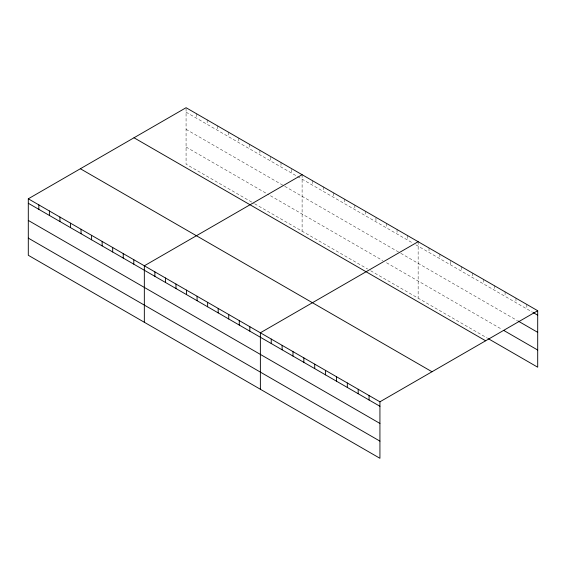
<?xml version="1.0" encoding="UTF-8"?>
<svg xmlns="http://www.w3.org/2000/svg" width="566" height="566" viewBox="0 0 566 566"><rect width="100%" height="100%" fill="white"/><g stroke="black" fill="none" stroke-linecap="round" stroke-linejoin="round"><path stroke-width="0.42" stroke-dasharray="2.83 2.12" d="M186.072 108.453L186.072 164.19L253.886 203.343M186.072 112.174L296.832 176.125M297.589 176.557L412.869 243.118M415.883 244.859L532.627 312.262M186.072 129.338L284.026 185.896M284.776 186.327L400.063 252.889M400.813 253.32L517.409 320.639M186.072 147.026L268.956 194.881M270.463 195.751L382.729 260.565M386.5 262.744L502.198 329.539M254.636 203.774L367.659 269.034M370.673 270.767L487.708 338.334M526.833 304.444L526.833 308.909M515.966 298.176L515.966 302.64M505.091 291.9L505.091 296.365M494.224 285.625L494.224 290.089M483.357 279.349L483.357 283.814M472.49 273.074L472.49 277.538M461.623 266.798L461.623 271.263M450.748 261.266L450.748 264.987M439.881 254.247L439.881 258.712M429.014 247.972L429.014 252.436M418.147 241.696L418.147 298.176M407.598 235.612L407.598 240.076M397.049 229.52L397.049 233.984M386.5 223.429L386.5 227.893M375.951 218.08L375.951 221.801M365.403 211.245L365.403 215.71M354.854 205.154L354.854 209.618M344.305 199.069L344.305 203.534M333.756 192.978L333.756 197.442M323.207 186.886L323.207 191.35M312.658 180.795L312.658 185.259M302.11 174.703L302.11 231.183M291.561 169.361L291.561 173.076M281.012 162.527L281.012 166.991M270.463 157.178L270.463 160.9M259.914 150.344L259.914 154.808M249.365 144.252L249.365 148.716M238.817 138.161L238.817 142.625M228.268 132.069L228.268 136.54M217.719 125.985L217.719 130.449M207.17 119.893L207.17 124.357M196.621 113.801L196.621 118.266"/><path stroke-width="0.85" d="M28.3 198.8L379.928 401.81L379.928 458.29L28.3 255.28L28.3 198.8L186.072 107.71L537.7 310.72L537.7 367.2L488.43 338.758M302.11 174.703L144.337 265.794L144.337 322.273M418.147 241.696L260.374 332.787L260.374 389.267M379.928 401.81L537.7 310.72M533.356 312.68L537.7 315.184M518.138 321.056L537.7 332.348M503.648 330.374L537.7 350.036M134.008 137.771L485.635 340.782M80.365 168.739L431.992 371.749M28.3 203.265L379.928 406.275M28.3 220.429L379.928 423.439M28.3 238.116L379.928 441.126M369.06 395.535L369.06 399.999M358.193 389.259L358.193 393.724M347.326 382.984L347.326 387.448M336.459 376.708L336.459 381.173M325.584 370.433L325.584 374.897M314.717 364.164L314.717 368.629M303.85 357.889L303.85 362.353M292.983 351.613L292.983 356.078M282.116 345.338L282.116 349.802M271.241 339.062L271.241 343.527M249.825 326.695L249.825 331.16M239.276 320.604L239.276 325.068M228.728 314.512L228.728 318.983M218.179 308.428L218.179 312.892M207.63 302.336L207.63 306.8M197.081 296.244L197.081 300.709M186.532 290.153L186.532 294.617M175.984 284.061L175.984 288.526M165.435 277.977L165.435 282.441M154.886 271.885L154.886 276.35M133.788 259.702L133.788 264.166M123.239 253.61L123.239 258.075M112.691 247.519L112.691 251.983M102.142 241.434L102.142 245.899M91.593 235.343L91.593 239.807M81.044 229.251L81.044 233.716M70.495 223.16L70.495 227.624M59.946 217.068L59.946 221.532M49.398 210.976L49.398 215.441M38.849 204.892L38.849 209.356"/></g></svg>
